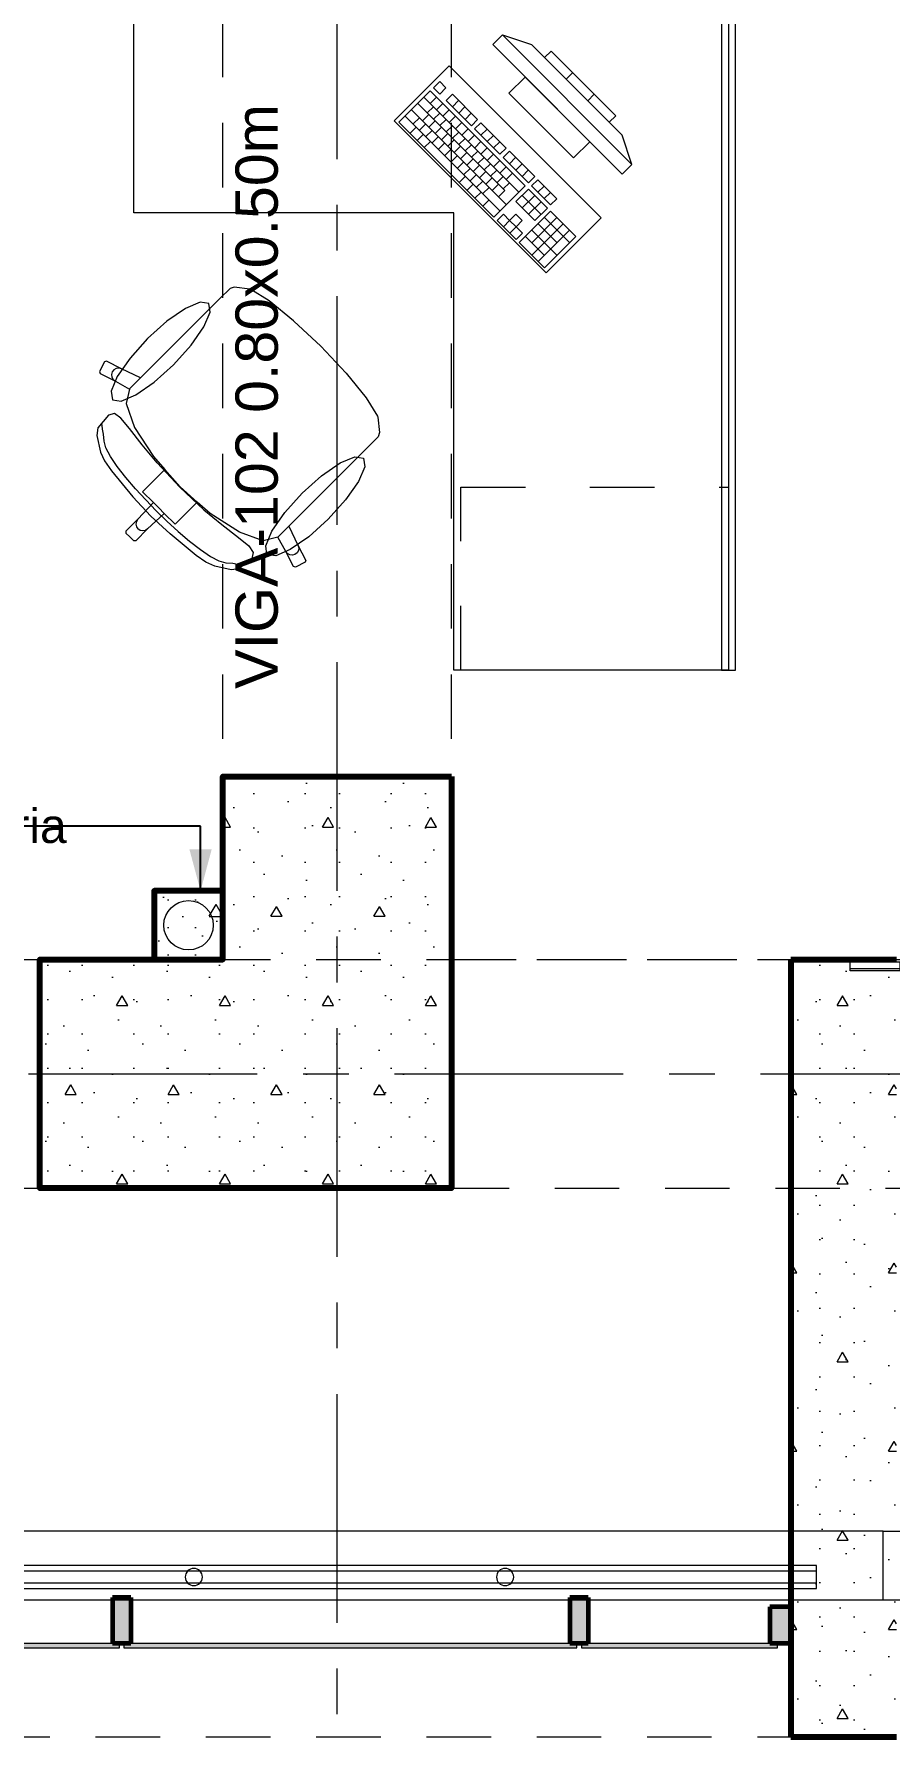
# Model space of a CAD drawing. Header units: inches. Extents: x -38 to 5698, y -33 to 92.
# Drawn here: x 300.158 to 302.028, y 5.992 to 9.723 of the extents above; entities that cross this region are included whole.
import ezdxf

# ---------------------------------------------------------------- set-up
doc = ezdxf.new("R2010")
doc.units = ezdxf.units.IN
doc.header["$MEASUREMENT"] = 0
doc.set_wipeout_variables(frame=1)
for name, pattern in [('Hidden Line', [0.195611, 0.141111, -0.0545]), ('Línea Oculta', [0.195611, 0.141111, -0.0545]), ('Punto & Raya', [0.65, 0.5, -0.075, 0, -0.075]), ('Rayas', [0.282222, 0.141111, -0.141111]), ('Wipeout_Contour', [1, 0, -1])]:
    doc.linetypes.add(name, pattern=pattern)
for name, color, linetype in [('02 _ ARQ _ ALB _ Ejes Generales', 7, 'Continuous'), ('02 _ ARQ _ ZON _ Espacio.3D', 7, 'Continuous'), ('08 _ STR _ EXT _ 06 Columnas', 7, 'Continuous'), ('08 _ STR _ EXT _ 07 Losa Aligerada', 7, 'Continuous'), ('08 _ STR _ EXT _ 08 Placas Inclinadas', 7, 'Continuous'), ('08 _ STR _ EXT _ 09 Vigas', 7, 'Continuous'), ('Acabado - Muros', 7, 'Continuous'), ('Estructura - 04 MURO', 253, 'Continuous'), ('Estructura - Carga', 7, 'Continuous'), ('Interior - Escaleras & Barandillas', 7, 'Continuous'), ('Interior - Mobiliario', 7, 'Continuous'), ('MEP - HVAC', 7, 'Continuous'), ('Notas - Etiquetas', 251, 'Continuous')]:
    doc.layers.add(name, color=color, linetype=linetype)
doc.styles.add('Estilo_Generado_4', font='swisse.ttf')
doc.dimstyles.new('Estilo_Generado__8', dxfattribs={"dimtxt": 0.18, "dimasz": 0.0912, "dimexe": 0.18, "dimexo": 0.0625, "dimgap": 0, "dimtad": 0, "dimtih": 1, "dimtoh": 1, "dimdec": 4, "dimzin": 0, "dimdsep": 46, "dimcen": 0.09, "dimadec": 0, "dimazin": 0, "dimtfac": 1, "dimtdec": 4, "dimtmove": 0, "dimatfit": 3, "dimldrblk": 'ARROWHEAD_5', "dimfxl": 1, "dimtolj": 1, "dimtzin": 0, "dimarcsym": 0})
pattern_1 = [(0, (277.50004, 6e-09), (0, 0.3897114), [0.024375, -0.200625]), (0, (277.61254, 0.19486), (0, 0.3897114), [0.024375, -0.200625]), (60, (277.50004, 6e-09), (-0.3375, 0.194856), [0.024375, -0.200625]), (60, (277.72504, 6e-09), (-0.3375, 0.194856), [0.024375, -0.200625]), (120, (277.5244, 6e-09), (0.3375, 0.194856), [0.024375, -0.200625]), (120, (277.7494, 6e-09), (0.3375, 0.194856), [0.024375, -0.200625]), (0, (277.50004, 0.0375), (0, 0.075), [0, -0.075, 0, -0.1125]), (45, (277.53754, 0.0375), (-0.053033, 0.053033), [0, -0.05625, 0, -0.09375])]

# ---------------------------------------------------------------- blocks, each defined once
blk = doc.blocks.new('ARROWHEAD_5')
at = {"linetype": 'Continuous', "lineweight": 0}
blk.add_hatch(color=0, dxfattribs=at).paths.add_polyline_path([(-1, 0.2679), (0, 0), (-1, -0.2679)])
at = {"color": 0, "linetype": 'Continuous', "lineweight": 0}
blk.add_line((0, 0), (-1, 0), dxfattribs=at)

msp = doc.modelspace()

# ---------------------------------------------------------------- hatches: boundary and pattern name
at = {"layer": '08 _ STR _ EXT _ 06 Columnas', "linetype": 'Continuous', "lineweight": 9}
h = msp.add_hatch(dxfattribs=at)
h.set_pattern_fill('HORMIGÓN_EN_MASA_0002', style=0, pattern_type=2)
h.set_pattern_definition(pattern_1)
h.paths.add_polyline_path([(301.07, 8.1), (300.57, 8.1), (300.57, 7.7), (300.17, 7.7), (300.17, 7.2), (301.07, 7.2)])
at = {"layer": '08 _ STR _ EXT _ 08 Placas Inclinadas', "linetype": 'Continuous', "lineweight": 9}
h = msp.add_hatch(dxfattribs=at)
h.set_pattern_fill('HORMIGÓN_EN_MASA_0002', style=0, pattern_type=2)
h.set_pattern_definition(pattern_1)
h.paths.add_polyline_path([(301.8116, 6.2005), (301.8116, 6.1399), (302.0425, 6.1561), (302.0425, 6.2005)])
h = msp.add_hatch(dxfattribs=at)
h.set_pattern_fill('HORMIGÓN_EN_MASA_0002', style=0, pattern_type=2)
h.set_pattern_definition(pattern_1)
h.paths.add_polyline_path([(302.0425, 6.1561), (301.8116, 6.1399), (301.8116, 6.0005), (302.0425, 6.0005)])
at = {"layer": 'Acabado - Muros', "linetype": 'Continuous', "lineweight": 9}
for points in [[(300.3438, 6.195), (300.3438, 6.205), (299.3538, 6.205), (299.3538, 6.195)], [(301.3438, 6.195), (301.3438, 6.205), (300.3538, 6.205), (300.3538, 6.195)], [(301.7827, 6.195), (301.7827, 6.205), (301.3538, 6.205), (301.3538, 6.195)]]:
    msp.add_hatch(color=250, dxfattribs=at).paths.add_polyline_path(points)
at = {"layer": 'Estructura - Carga', "linetype": 'Continuous', "lineweight": 13}
h = msp.add_hatch(dxfattribs=at)
h.set_pattern_fill('HORMIGÓN_ARMADO_0002', color=251, style=0, pattern_type=2)
h.set_pattern_definition([(0, (277.50004, 6e-09), (0, 0.311769), [0.03, -0.15]), (0, (277.59004, 0.1559), (0, 0.311769), [0.03, -0.15]), (60, (277.50004, 6e-09), (-0.27, 0.1558846), [0.03, -0.15]), (60, (277.68004, 6e-09), (-0.27, 0.1558846), [0.03, -0.15]), (120, (277.53004, 6e-09), (0.27, 0.1558846), [0.03, -0.15]), (120, (277.71004, 6e-09), (0.27, 0.1558846), [0.03, -0.15]), (0, (277.50004, 0.03), (0, 0.06), [0, -0.06, 0, -0.09]), (45, (277.53004, 0.03), (-0.04242641, 0.04242641), [0, -0.045, 0, -0.075])])
h.paths.add_polyline_path([(300.42, 7.7), (300.57, 7.7), (300.57, 7.85), (300.42, 7.85)])

# ---------------------------------------------------------------- linework, layer by layer
at = {"layer": '02 _ ARQ _ ALB _ Ejes Generales', "color": 252, "linetype": 'Punto & Raya', "lineweight": 13}
msp.add_line((283.3454, 7.45), (332.07, 7.45), dxfattribs=at)
at = {"layer": '02 _ ARQ _ ZON _ Espacio.3D', "color": 254, "linetype": 'Continuous', "lineweight": 0, "flags": 128}
msp.add_lwpolyline([(285.82, 11.584, 1.006545), (290.9535, 6.4505), (297.3949, 6.4505), (297.3958, 7.7), (297.6258, 7.7), (297.6258, 6.4505), (302.4195, 6.4505), (302.4195, 7.7), (302.995, 7.7), (302.995, 17.35), (301.67, 17.35), (301.67, 16.9001), (301.07, 16.9), (301.07, 16.2999), (300.57, 16.2998), (300.57, 17.35), (297.52, 17.35), (297.52, 26.5963), (285.82, 26.5963), (285.82, 22.7663), (287.07, 22.7663), (287.07, 22.4977), (285.82, 22.4977)], format="xyb", close=True, dxfattribs=at)
msp.add_lwpolyline([(301.07, 7.2), (300.17, 7.2), (300.17, 7.7), (300.57, 7.7), (300.57, 8.1), (301.07, 8.1), (301.07, 7.7)], close=True, dxfattribs=at)
at = {"layer": '08 _ STR _ EXT _ 06 Columnas', "color": 7, "linetype": 'Continuous', "lineweight": 80, "flags": 128}
msp.add_lwpolyline([(301.07, 8.1), (301.07, 7.2), (300.17, 7.2), (300.17, 7.7), (300.57, 7.7), (300.57, 8.1)], close=True, dxfattribs=at)
at = {"layer": '08 _ STR _ EXT _ 08 Placas Inclinadas', "color": 7, "linetype": 'Continuous', "lineweight": 80}
for p, q in [((301.8116, 6.2005), (301.8116, 6.1399)), ((301.8116, 6.1399), (301.8116, 6.0005))]:
    msp.add_line(p, q, dxfattribs=at)
at = {"layer": '08 _ STR _ EXT _ 08 Placas Inclinadas', "color": 251, "linetype": 'Línea Oculta', "lineweight": 13, "flags": 128}
for points in [[(300.0507, 7.7), (301.8116, 7.7)], [(300.0507, 6.0005), (301.8116, 6.0005)]]:
    msp.add_lwpolyline(points, dxfattribs=at)
at = {"layer": '08 _ STR _ EXT _ 08 Placas Inclinadas', "color": 7, "linetype": 'Continuous', "lineweight": 80, "flags": 128}
for points in [[(301.8116, 7.7), (302.0425, 7.7)], [(301.8116, 6.0005), (302.0425, 6.0005)]]:
    msp.add_lwpolyline(points, dxfattribs=at)
at = {"layer": '08 _ STR _ EXT _ 09 Vigas', "color": 251, "linetype": 'Hidden Line', "lineweight": 13}
for p, q in [((300.57, 7.7), (300.57, 16.9)), ((301.07, 7.7), (301.07, 16.9)), ((294.07, 7.7), (300.57, 7.7)), ((301.07, 7.7), (307.57, 7.7)), ((287.07, 7.2), (329.07, 7.2)), ((301.07, 7.2), (300.57, 7.2))]:
    msp.add_line(p, q, dxfattribs=at)
at = {"layer": 'Acabado - Muros', "color": 7, "linetype": 'Continuous', "lineweight": 60}
for p, q in [((300.3688, 6.205), (300.3288, 6.205)), ((301.3688, 6.205), (301.3288, 6.205)), ((301.8116, 6.205), (301.7654, 6.205))]:
    msp.add_line(p, q, dxfattribs=at)
at = {"layer": 'Acabado - Muros', "color": 7, "linetype": 'Continuous', "lineweight": 13, "flags": 128}
for points in [[(300.3438, 6.195), (300.3438, 6.205), (299.3538, 6.205), (299.3538, 6.195)], [(301.3438, 6.195), (301.3438, 6.205), (300.3538, 6.205), (300.3538, 6.195)], [(301.7827, 6.195), (301.7827, 6.205), (301.3538, 6.205), (301.3538, 6.195)]]:
    msp.add_lwpolyline(points, close=True, dxfattribs=at)
at = {"layer": 'Estructura - Carga', "color": 7, "linetype": 'Continuous', "lineweight": 80, "flags": 128}
msp.add_lwpolyline([(300.42, 7.7), (300.57, 7.7), (300.57, 7.85), (300.42, 7.85)], close=True, dxfattribs=at)
at = {"layer": 'Interior - Mobiliario', "color": 175, "linetype": 'Continuous', "lineweight": 13}
for p, q in [((301.6603, 9.8173), (301.6603, 8.3323)), ((301.6903, 8.3323), (301.6903, 9.8173)), ((301.1813, 9.7212), (301.1601, 9.7)), ((301.4642, 9.4383), (301.1813, 9.7212)), ((301.1813, 9.7212), (301.245, 9.7)), ((301.1601, 9.7), (301.443, 9.4171)), ((301.245, 9.7), (301.443, 9.502)), ((301.2874, 9.6858), (301.2733, 9.6717)), ((301.2733, 9.6717), (301.4147, 9.5303)), ((301.4288, 9.5444), (301.2874, 9.6858)), ((301.2308, 9.6293), (301.1955, 9.5939)), ((301.3723, 9.4878), (301.2308, 9.6293)), ((301.3204, 9.6245), (301.3346, 9.6387)), ((301.0234, 9.5989), (300.9548, 9.5303)), ((301.2311, 9.3912), (301.0234, 9.5989)), ((301.044, 9.6194), (301.0302, 9.6057)), ((301.0302, 9.6057), (301.0441, 9.5919)), ((301.0578, 9.6056), (301.044, 9.6194)), ((301.0441, 9.5919), (301.0578, 9.6056)), ((301.0717, 9.5917), (301.0579, 9.578)), ((301.127, 9.5364), (301.0717, 9.5917)), ((301.1955, 9.5939), (301.3369, 9.4525)), ((301.3676, 9.5774), (301.3817, 9.5915)), ((300.9822, 9.5577), (301.19, 9.35)), ((300.996, 9.5714), (301.1864, 9.381)), ((301.0097, 9.5852), (301.2174, 9.3774)), ((301.0167, 9.5507), (301.0304, 9.5644)), ((301.0235, 9.5713), (301.0372, 9.585)), ((301.0374, 9.5575), (301.0511, 9.5712)), ((301.0512, 9.5436), (301.0649, 9.5573)), ((301.0579, 9.578), (301.1133, 9.5226)), ((301.0718, 9.5642), (301.0855, 9.5779)), ((301.0856, 9.5503), (301.0993, 9.564)), ((300.9548, 9.5303), (301.1625, 9.3226)), ((300.9685, 9.544), (301.1762, 9.3363)), ((300.9791, 9.5061), (300.9928, 9.5198)), ((300.9858, 9.5267), (300.9996, 9.5404)), ((300.9997, 9.5129), (301.0134, 9.5266)), ((301.0065, 9.5335), (301.0202, 9.5472)), ((301.0203, 9.5196), (301.034, 9.5334)), ((301.0306, 9.5368), (301.0443, 9.5505)), ((301.0342, 9.5058), (301.0479, 9.5195)), ((301.0444, 9.523), (301.0581, 9.5367)), ((301.0583, 9.5091), (301.072, 9.5228)), ((301.0651, 9.5298), (301.0788, 9.5435)), ((301.0789, 9.5159), (301.0926, 9.5296)), ((301.0928, 9.5021), (301.1065, 9.5158)), ((301.0995, 9.5365), (301.1132, 9.5502)), ((301.1133, 9.5226), (301.127, 9.5364)), ((301.134, 9.5294), (301.1203, 9.5157)), ((301.1203, 9.5157), (301.1756, 9.4603)), ((301.1894, 9.474), (301.134, 9.5294)), ((301.1341, 9.5019), (301.1478, 9.5156)), ((301.4147, 9.5303), (301.4288, 9.5444)), ((300.9946, 9.4905), (301.0083, 9.5042)), ((301.0102, 9.4749), (301.0239, 9.4886)), ((301.0135, 9.499), (301.0273, 9.5127)), ((301.0274, 9.4852), (301.0411, 9.4989)), ((301.0412, 9.4713), (301.0549, 9.485)), ((301.048, 9.492), (301.0617, 9.5057)), ((301.0619, 9.4781), (301.0756, 9.4918)), ((301.0721, 9.4953), (301.0858, 9.509)), ((301.0757, 9.4643), (301.0894, 9.478)), ((301.086, 9.4814), (301.0997, 9.4951)), ((301.0998, 9.4676), (301.1135, 9.4813)), ((301.1066, 9.4882), (301.1203, 9.5019)), ((301.1205, 9.4744), (301.1342, 9.4881)), ((301.1479, 9.488), (301.1617, 9.5017)), ((301.1618, 9.4742), (301.1755, 9.4879)), ((301.3369, 9.4525), (301.3723, 9.4878)), ((301.4642, 9.4383), (301.443, 9.502)), ((301.0551, 9.4575), (301.0688, 9.4712)), ((301.0689, 9.4436), (301.0826, 9.4573)), ((301.0828, 9.4298), (301.0965, 9.4435)), ((301.0896, 9.4504), (301.1033, 9.4641)), ((301.1034, 9.4366), (301.1171, 9.4503)), ((301.1137, 9.4537), (301.1274, 9.4675)), ((301.1275, 9.4399), (301.1412, 9.4536)), ((301.1343, 9.4605), (301.148, 9.4742)), ((301.1481, 9.4467), (301.1619, 9.4604)), ((301.162, 9.4328), (301.1757, 9.4465)), ((301.1756, 9.4603), (301.1894, 9.474)), ((301.1963, 9.4671), (301.1826, 9.4534)), ((301.1826, 9.4534), (301.238, 9.398)), ((301.2517, 9.4117), (301.1963, 9.4671)), ((301.1964, 9.4396), (301.2101, 9.4533)), ((301.0864, 9.3987), (301.1001, 9.4125)), ((301.0966, 9.4159), (301.1103, 9.4296)), ((301.1105, 9.4021), (301.1242, 9.4158)), ((301.1173, 9.4227), (301.131, 9.4364)), ((301.1311, 9.4089), (301.1448, 9.4226)), ((301.1414, 9.426), (301.1551, 9.4398)), ((301.145, 9.395), (301.1587, 9.4087)), ((301.1552, 9.4122), (301.1689, 9.4259)), ((301.1691, 9.3983), (301.1828, 9.4121)), ((301.1758, 9.419), (301.1896, 9.4327)), ((301.1897, 9.4051), (301.2034, 9.4189)), ((301.2103, 9.4257), (301.224, 9.4394)), ((301.2241, 9.4119), (301.2378, 9.4256)), ((301.238, 9.398), (301.2517, 9.4117)), ((301.2586, 9.4048), (301.2449, 9.3911)), ((301.3001, 9.3633), (301.2586, 9.4048)), ((301.443, 9.4171), (301.4642, 9.4383)), ((301.1037, 9.3814), (301.1174, 9.3952)), ((301.121, 9.3641), (301.1347, 9.3778)), ((301.1243, 9.3882), (301.138, 9.4019)), ((301.1382, 9.3744), (301.1519, 9.3881)), ((301.1588, 9.3812), (301.1725, 9.3949)), ((301.1625, 9.3226), (301.2311, 9.3912)), ((301.1726, 9.3673), (301.1864, 9.381)), ((301.1829, 9.3845), (301.1966, 9.3982)), ((301.238, 9.3842), (301.2106, 9.3568)), ((301.2243, 9.3705), (301.2659, 9.329)), ((301.2244, 9.343), (301.2519, 9.3704)), ((301.2796, 9.3427), (301.238, 9.3842)), ((301.2449, 9.3911), (301.2864, 9.3495)), ((301.2587, 9.3772), (301.2724, 9.391)), ((301.2726, 9.3634), (301.2863, 9.3771)), ((301.1383, 9.3468), (301.152, 9.3605)), ((301.1832, 9.3294), (301.1695, 9.3157)), ((301.197, 9.3155), (301.1832, 9.3294)), ((301.2107, 9.3292), (301.197, 9.3155)), ((301.2106, 9.3568), (301.2521, 9.3153)), ((301.2246, 9.3154), (301.2107, 9.3292)), ((301.2865, 9.3358), (301.2179, 9.2672)), ((301.2383, 9.3291), (301.2657, 9.3565)), ((301.2521, 9.3153), (301.2796, 9.3427)), ((301.2864, 9.3495), (301.3001, 9.3633)), ((301.3419, 9.2804), (301.2865, 9.3358)), ((301.1695, 9.3157), (301.211, 9.2741)), ((301.1833, 9.3018), (301.197, 9.3155)), ((301.197, 9.3155), (301.2109, 9.3017)), ((301.1972, 9.288), (301.2109, 9.3017)), ((301.2109, 9.3017), (301.2246, 9.3154)), ((301.2247, 9.2878), (301.2109, 9.3017)), ((301.2453, 9.2946), (301.3007, 9.2392)), ((301.2455, 9.2671), (301.3003, 9.3219)), ((301.2456, 9.2395), (301.3142, 9.3081)), ((301.2591, 9.3083), (301.3006, 9.2668)), ((301.2595, 9.2257), (301.328, 9.2942)), ((301.2728, 9.3221), (301.3282, 9.2667)), ((301.211, 9.2741), (301.2247, 9.2878)), ((301.2179, 9.2672), (301.2733, 9.2118)), ((301.2316, 9.2809), (301.2732, 9.2394)), ((301.2733, 9.2118), (301.3419, 9.2804)), ((300.5637, 9.1449), (300.5382, 9.1194)), ((300.5857, 9.1669), (300.5637, 9.1449)), ((300.595, 9.1698), (300.5857, 9.1669)), ((300.6289, 9.1658), (300.595, 9.1698)), ((300.631, 9.1649), (300.6289, 9.1658)), ((300.671, 9.14), (300.631, 9.1649)), ((300.5382, 9.1194), (300.3903, 8.9716)), ((300.7247, 9.0964), (300.671, 9.14)), ((300.7255, 9.0957), (300.7247, 9.0964)), ((300.7839, 9.0409), (300.7255, 9.0957)), ((300.7839, 9.0409), (300.8387, 8.9825)), ((300.3114, 9.0068), (300.3006, 8.9855)), ((300.3155, 9.0081), (300.3114, 9.0068)), ((300.3486, 8.9912), (300.3155, 9.0081)), ((300.3429, 8.9928), (300.3371, 8.9921)), ((300.3486, 8.9912), (300.3429, 8.9928)), ((300.3006, 8.9855), (300.302, 8.9814)), ((300.302, 8.9814), (300.3351, 8.9644)), ((300.3284, 8.9847), (300.3268, 8.979)), ((300.3268, 8.979), (300.3275, 8.9732)), ((300.3275, 8.9732), (300.3304, 8.9681)), ((300.332, 8.9893), (300.3284, 8.9847)), ((300.3304, 8.9681), (300.3351, 8.9644)), ((300.3371, 8.9921), (300.332, 8.9893)), ((300.3351, 8.9644), (300.3661, 8.9471)), ((300.3903, 8.9716), (300.3486, 8.9912)), ((300.3661, 8.9473), (300.3903, 8.9716)), ((300.8387, 8.9825), (300.8394, 8.9817)), ((300.8394, 8.9817), (300.883, 8.928)), ((300.3661, 8.9471), (300.3586, 8.9152)), ((300.3661, 8.9473), (300.3661, 8.9471)), ((300.883, 8.928), (300.9079, 8.888)), ((300.32, 8.8901), (300.2968, 8.8622)), ((300.3329, 8.8935), (300.32, 8.8901)), ((300.3472, 8.8834), (300.3329, 8.8935)), ((300.3658, 8.8612), (300.3472, 8.8834)), ((300.3586, 8.9152), (300.377, 8.8632)), ((300.9079, 8.888), (300.9088, 8.8859)), ((300.9088, 8.8859), (300.9128, 8.8519)), ((300.2968, 8.8622), (300.2949, 8.8454)), ((300.2949, 8.8454), (300.3027, 8.8093)), ((300.3064, 8.8675), (300.3056, 8.872)), ((300.3072, 8.8594), (300.3064, 8.8675)), ((300.3092, 8.8487), (300.3072, 8.8594)), ((300.3104, 8.8333), (300.3092, 8.8487)), ((300.3937, 8.825), (300.3658, 8.8612)), ((300.377, 8.8632), (300.4183, 8.7994)), ((300.9128, 8.8519), (300.9099, 8.8426)), ((300.3027, 8.8093), (300.3116, 8.7901)), ((300.3143, 8.8185), (300.3104, 8.8333)), ((300.3243, 8.7997), (300.3143, 8.8185)), ((300.4265, 8.7857), (300.3937, 8.825)), ((300.888, 8.8207), (300.8624, 8.7952)), ((300.9099, 8.8426), (300.888, 8.8207)), ((300.3116, 8.7901), (300.3265, 8.7684)), ((300.3391, 8.7779), (300.3243, 8.7997)), ((300.3265, 8.7684), (300.3734, 8.7117)), ((300.3577, 8.754), (300.3391, 8.7779)), ((300.4431, 8.7712), (300.4157, 8.7439)), ((300.4183, 8.7994), (300.4431, 8.7712)), ((300.4759, 8.7329), (300.4265, 8.7857)), ((300.4431, 8.7712), (300.4764, 8.7334)), ((300.8624, 8.7952), (300.7146, 8.6473)), ((300.3789, 8.7293), (300.3577, 8.754)), ((300.4157, 8.7439), (300.3946, 8.7227)), ((300.4759, 8.7329), (300.5287, 8.6834)), ((300.5142, 8.7001), (300.4764, 8.7334)), ((300.3734, 8.7117), (300.4125, 8.6695)), ((300.4014, 8.7047), (300.3789, 8.7293)), ((300.4182, 8.6991), (300.3842, 8.6626)), ((300.3946, 8.7227), (300.4182, 8.6991)), ((300.4242, 8.6812), (300.4014, 8.7047)), ((300.4182, 8.6991), (300.4301, 8.6871)), ((300.5142, 8.7001), (300.4869, 8.6727)), ((300.5424, 8.6753), (300.5142, 8.7001)), ((300.3842, 8.6626), (300.3581, 8.6365)), ((300.381, 8.6577), (300.3799, 8.6519)), ((300.3842, 8.6626), (300.381, 8.6577)), ((300.4421, 8.6752), (300.4056, 8.6412)), ((300.4547, 8.6304), (300.4125, 8.6695)), ((300.4242, 8.6812), (300.4477, 8.6584)), ((300.4421, 8.6752), (300.4301, 8.6871)), ((300.4657, 8.6516), (300.4421, 8.6752)), ((300.4477, 8.6584), (300.4723, 8.6358)), ((300.4869, 8.6727), (300.4657, 8.6516)), ((300.5287, 8.6834), (300.568, 8.6507)), ((300.6062, 8.6339), (300.5424, 8.6753)), ((300.3581, 8.6365), (300.3581, 8.6322)), ((300.3581, 8.6322), (300.3667, 8.6237)), ((300.3752, 8.6151), (300.3667, 8.6237)), ((300.4056, 8.6412), (300.3795, 8.6151)), ((300.3799, 8.6519), (300.381, 8.6462)), ((300.381, 8.6462), (300.3843, 8.6413)), ((300.3892, 8.638), (300.3843, 8.6413)), ((300.395, 8.6369), (300.3892, 8.638)), ((300.4007, 8.638), (300.395, 8.6369)), ((300.4056, 8.6412), (300.4007, 8.638)), ((300.5114, 8.5835), (300.4547, 8.6304)), ((300.4723, 8.6358), (300.4971, 8.6147)), ((300.568, 8.6507), (300.6042, 8.6228)), ((300.6042, 8.6228), (300.6265, 8.6042)), ((300.6582, 8.6156), (300.6062, 8.6339)), ((300.6901, 8.6231), (300.6582, 8.6156)), ((300.6904, 8.6231), (300.6901, 8.6231)), ((300.7074, 8.592), (300.6901, 8.6231)), ((300.6904, 8.6231), (300.7146, 8.6473)), ((300.7146, 8.6473), (300.7342, 8.6056)), ((300.3795, 8.6151), (300.3752, 8.6151)), ((300.4971, 8.6147), (300.5209, 8.5961)), ((300.5331, 8.5686), (300.5114, 8.5835)), ((300.5209, 8.5961), (300.5427, 8.5812)), ((300.6265, 8.6042), (300.6365, 8.5899)), ((300.6365, 8.5899), (300.6331, 8.577)), ((300.7111, 8.5874), (300.7074, 8.592)), ((300.7244, 8.5589), (300.7074, 8.592)), ((300.7162, 8.5845), (300.7111, 8.5874)), ((300.7221, 8.5838), (300.7162, 8.5845)), ((300.7277, 8.5854), (300.7221, 8.5838)), ((300.7323, 8.589), (300.7277, 8.5854)), ((300.7351, 8.5941), (300.7323, 8.589)), ((300.7342, 8.6056), (300.7358, 8.5999)), ((300.7342, 8.6056), (300.7511, 8.5725)), ((300.7358, 8.5999), (300.7351, 8.5941)), ((300.5523, 8.5596), (300.5331, 8.5686)), ((300.5427, 8.5812), (300.5615, 8.5713)), ((300.5884, 8.5519), (300.5523, 8.5596)), ((300.5615, 8.5713), (300.5763, 8.5674)), ((300.5763, 8.5674), (300.5917, 8.5662)), ((300.6052, 8.5538), (300.5884, 8.5519)), ((300.5917, 8.5662), (300.6024, 8.5642)), ((300.6024, 8.5642), (300.6105, 8.5634)), ((300.6331, 8.577), (300.6052, 8.5538)), ((300.6105, 8.5634), (300.615, 8.5626)), ((300.7285, 8.5576), (300.7244, 8.5589)), ((300.7498, 8.5684), (300.7285, 8.5576)), ((300.7511, 8.5725), (300.7498, 8.5684)), ((301.6603, 8.3323), (301.6903, 8.3323))]:
    msp.add_line(p, q, dxfattribs=at)
at = {"layer": 'Interior - Mobiliario', "color": 175, "linetype": 'Rayas', "lineweight": 13}
for p, q in [((301.0903, 8.3323), (301.0903, 8.7323)), ((301.0903, 8.7323), (301.6753, 8.7323))]:
    msp.add_line(p, q, dxfattribs=at)
at = {"layer": 'Interior - Mobiliario', "color": 175, "linetype": 'Continuous', "lineweight": 13, "flags": 128}
for points in [[(301.6753, 9.8323), (301.6753, 8.3323), (301.0753, 8.3323), (301.0753, 9.3323), (300.3753, 9.3323), (300.3753, 9.8323)], [(301.0647, 9.654), (300.9445, 9.5338), (301.2768, 9.2015), (301.397, 9.3217)], [(300.4054, 9.0574), (300.3673, 9.0149), (300.3393, 8.9745), (300.3257, 8.9424), (300.3285, 8.9235), (300.3474, 8.9207), (300.3795, 8.9343), (300.4199, 8.9623), (300.4624, 9.0004), (300.5005, 9.0429), (300.5285, 9.0833), (300.5421, 9.1153), (300.5393, 9.1343), (300.5204, 9.1371), (300.4883, 9.1235), (300.4479, 9.0955)], [(300.8004, 8.6624), (300.7579, 8.6243), (300.7175, 8.5963), (300.6855, 8.5826), (300.6665, 8.5855), (300.6637, 8.6044), (300.6773, 8.6365), (300.7053, 8.6769), (300.7434, 8.7193), (300.7859, 8.7575), (300.8263, 8.7855), (300.8584, 8.7991), (300.8773, 8.7963), (300.8801, 8.7773), (300.8665, 8.7453), (300.8385, 8.7049)]]:
    msp.add_lwpolyline(points, close=True, dxfattribs=at)
at = {"layer": 'MEP - HVAC', "color": 7, "linetype": 'Continuous', "lineweight": 13, "flags": 128}
msp.add_lwpolyline([(300.495, 7.721, -1), (300.495, 7.829, -1)], format="xyb", close=True, dxfattribs=at)

# ---------------------------------------------------------------- texts
at = {"layer": 'Notas - Etiquetas', "color": 8, "linetype": 'Continuous', "lineweight": 13, "insert": (300.5976, 8.2917), "char_height": 0.0925, "attachment_point": 1, "rotation": 90, "style": 'Estilo_Generado_4'}
msp.add_mtext('\\A1;{\\pql;\\fSwis721 Ex BT|b0|i0|c0|p34;VIGA-102\\fSwis721 Ex BT|b0|i0|c0|p34; \\fSwis721 Ex BT|b0|i0|c0|p34;0.80\\fSwis721 Ex BT|b0|i0|c0|p34;x\\fSwis721 Ex BT|b0|i0|c0|p34;0.50\\fSwis721 Ex BT|b0|i0|c0|p34;m}', dxfattribs=at)
at = {"layer": 'Notas - Etiquetas', "color": 8, "linetype": 'Continuous', "lineweight": 35, "insert": (299.3668, 7.9917), "char_height": 0.075, "attachment_point": 4, "style": 'Estilo_Generado_4'}
msp.add_mtext('\\A1;{\\pql;\\fSwis721 Ex BT|b0|i0|c0|p34;Columna Sanitaria}', dxfattribs=at)

# ---------------------------------------------------------------- leaders
at = {"layer": 'Notas - Etiquetas', "color": 8, "linetype": 'Continuous', "lineweight": 13, "annotation_type": 0, "has_hookline": 1, "hookline_direction": 1, "text_width": 1.0171}
msp.add_leader([(300.5213, 7.85), (300.5213, 7.9917), (299.3668, 7.9917)], dimstyle='Estilo_Generado__8', dxfattribs=at)

# ---------------------------------------------------------------- next in the draw order: wipeouts: each hides what was drawn before it
at = {"color": 254, "linetype": 'Wipeout_Contour', "lineweight": 0, "ltscale": 9737.847404}
msp.add_wipeout([(302.0136, 6.45), (297.5392, 6.45), (297.5392, 6.3), (302.0136, 6.3)], dxfattribs=at).dxf.layer = 'Estructura - 04 MURO'

# ---------------------------------------------------------------- next in the draw order: hatches: boundary and pattern name
at = {"layer": '08 _ STR _ EXT _ 08 Placas Inclinadas', "linetype": 'Continuous', "lineweight": 9}
h = msp.add_hatch(dxfattribs=at)
h.set_pattern_fill('HORMIGÓN_EN_MASA_0002', style=0, pattern_type=2)
h.set_pattern_definition(pattern_1)
h.paths.add_polyline_path([(302.0425, 6.2005), (302.0425, 7.7), (301.8116, 7.7), (301.8116, 6.2005)])
at = {"layer": 'Acabado - Muros', "linetype": 'Continuous', "lineweight": 0}
for points in [[(300.3688, 6.305), (300.3288, 6.305), (300.3288, 6.205), (300.3688, 6.205)], [(301.3688, 6.305), (301.3288, 6.305), (301.3288, 6.205), (301.3688, 6.205)], [(301.7654, 6.285), (301.7654, 6.205), (301.8116, 6.205), (301.8116, 6.285)]]:
    msp.add_hatch(color=254, dxfattribs=at).paths.add_polyline_path(points)

# ---------------------------------------------------------------- next in the draw order: linework, layer by layer
at = {"layer": '02 _ ARQ _ ALB _ Ejes Generales', "color": 252, "linetype": 'Punto & Raya', "lineweight": 13}
msp.add_line((300.82, 3.05), (300.82, 44.9), dxfattribs=at)
at = {"layer": '08 _ STR _ EXT _ 07 Losa Aligerada', "color": 7, "linetype": 'Continuous', "lineweight": 18, "flags": 128}
msp.add_lwpolyline([(291.2937, 6.3), (302.1003, 6.3), (302.1003, 6.2005), (307.2981, 6.2005), (307.2981, 7.2), (314.57, 7.2), (314.57, 5.6637), (315.7699, 5.6637), (315.7699, 4.2), (320.8699, 4.2), (320.8699, 5.6637), (322.07, 5.6637)], dxfattribs=at)
at = {"layer": '08 _ STR _ EXT _ 08 Placas Inclinadas', "color": 7, "linetype": 'Continuous', "lineweight": 80}
msp.add_line((301.8116, 7.7), (301.8116, 6.2005), dxfattribs=at)
at = {"layer": 'Acabado - Muros', "color": 7, "linetype": 'Continuous', "lineweight": 60}
for p, q in [((300.3688, 6.305), (300.3288, 6.305)), ((300.3288, 6.305), (300.3288, 6.205)), ((300.3688, 6.305), (300.3688, 6.205)), ((301.3688, 6.305), (301.3288, 6.305)), ((301.3288, 6.305), (301.3288, 6.205)), ((301.3688, 6.305), (301.3688, 6.205)), ((301.7654, 6.285), (301.7654, 6.205)), ((301.8116, 6.285), (301.7654, 6.285)), ((301.8116, 6.285), (301.8116, 6.205))]:
    msp.add_line(p, q, dxfattribs=at)
at = {"layer": 'Estructura - 04 MURO', "color": 7, "linetype": 'Continuous', "lineweight": 13, "flags": 128}
for points in [[(302.0136, 6.45), (297.5392, 6.45)], [(302.0136, 6.3), (302.0136, 6.45)], [(297.5392, 6.3), (302.0136, 6.3)]]:
    msp.add_lwpolyline(points, dxfattribs=at)
at = {"layer": 'Interior - Escaleras & Barandillas', "color": 161, "linetype": 'Continuous', "lineweight": 13}
for p, q in [((301.8674, 6.3625), (290.9762, 6.3625)), ((301.8674, 6.3625), (290.9762, 6.3625)), ((301.8674, 6.3625), (290.9762, 6.3625)), ((301.8674, 6.375), (291.0438, 6.375)), ((301.8674, 6.325), (301.8674, 6.375)), ((301.8674, 6.3375), (301.8674, 6.3625)), ((301.8674, 6.3375), (301.8674, 6.3625)), ((301.8674, 6.3375), (301.8674, 6.3625)), ((290.9865, 6.3375), (301.8674, 6.3375)), ((290.9865, 6.3375), (301.8674, 6.3375)), ((290.9865, 6.3375), (301.8674, 6.3375)), ((291.0438, 6.325), (301.8674, 6.325))]:
    msp.add_line(p, q, dxfattribs=at)
at = {"layer": 'Interior - Escaleras & Barandillas', "color": 161, "linetype": 'Continuous', "lineweight": 13, "flags": 128}
for points in [[(300.5066, 6.3688, 1), (300.5066, 6.3313, 1)], [(301.187, 6.3688, 1), (301.187, 6.3313, 1)]]:
    msp.add_lwpolyline(points, format="xyb", close=True, dxfattribs=at)

# ---------------------------------------------------------------- next in the draw order: wipeouts: each hides what was drawn before it
at = {"color": 254, "linetype": 'Wipeout_Contour', "lineweight": 0, "ltscale": 9746.73877}
msp.add_wipeout([(302.0497, 7.695), (301.9413, 7.695), (301.9413, 7.675), (302.0497, 7.675)], dxfattribs=at).dxf.layer = 'Acabado - Muros'

# ---------------------------------------------------------------- next in the draw order: hatches: boundary and pattern name
at = {"layer": 'Acabado - Muros', "linetype": 'Continuous', "lineweight": 0}
h = msp.add_hatch(dxfattribs=at)
h.set_pattern_fill('CONTRACHAPADO_0002', color=254, style=0, pattern_type=2)
h.set_pattern_definition([(0, (277.500038, 6e-09), (0, 0.03), [])])
h.paths.add_polyline_path([(302.0497, 7.695), (301.9413, 7.695), (301.9413, 7.675), (302.0497, 7.675)])

# ---------------------------------------------------------------- next in the draw order: linework, layer by layer
at = {"layer": 'Acabado - Muros', "color": 7, "linetype": 'Continuous', "lineweight": 13, "flags": 128}
msp.add_lwpolyline([(302.0497, 7.695), (302.0497, 7.675), (301.9413, 7.675), (301.9413, 7.695)], close=True, dxfattribs=at)

doc.saveas('drawing.dxf')
